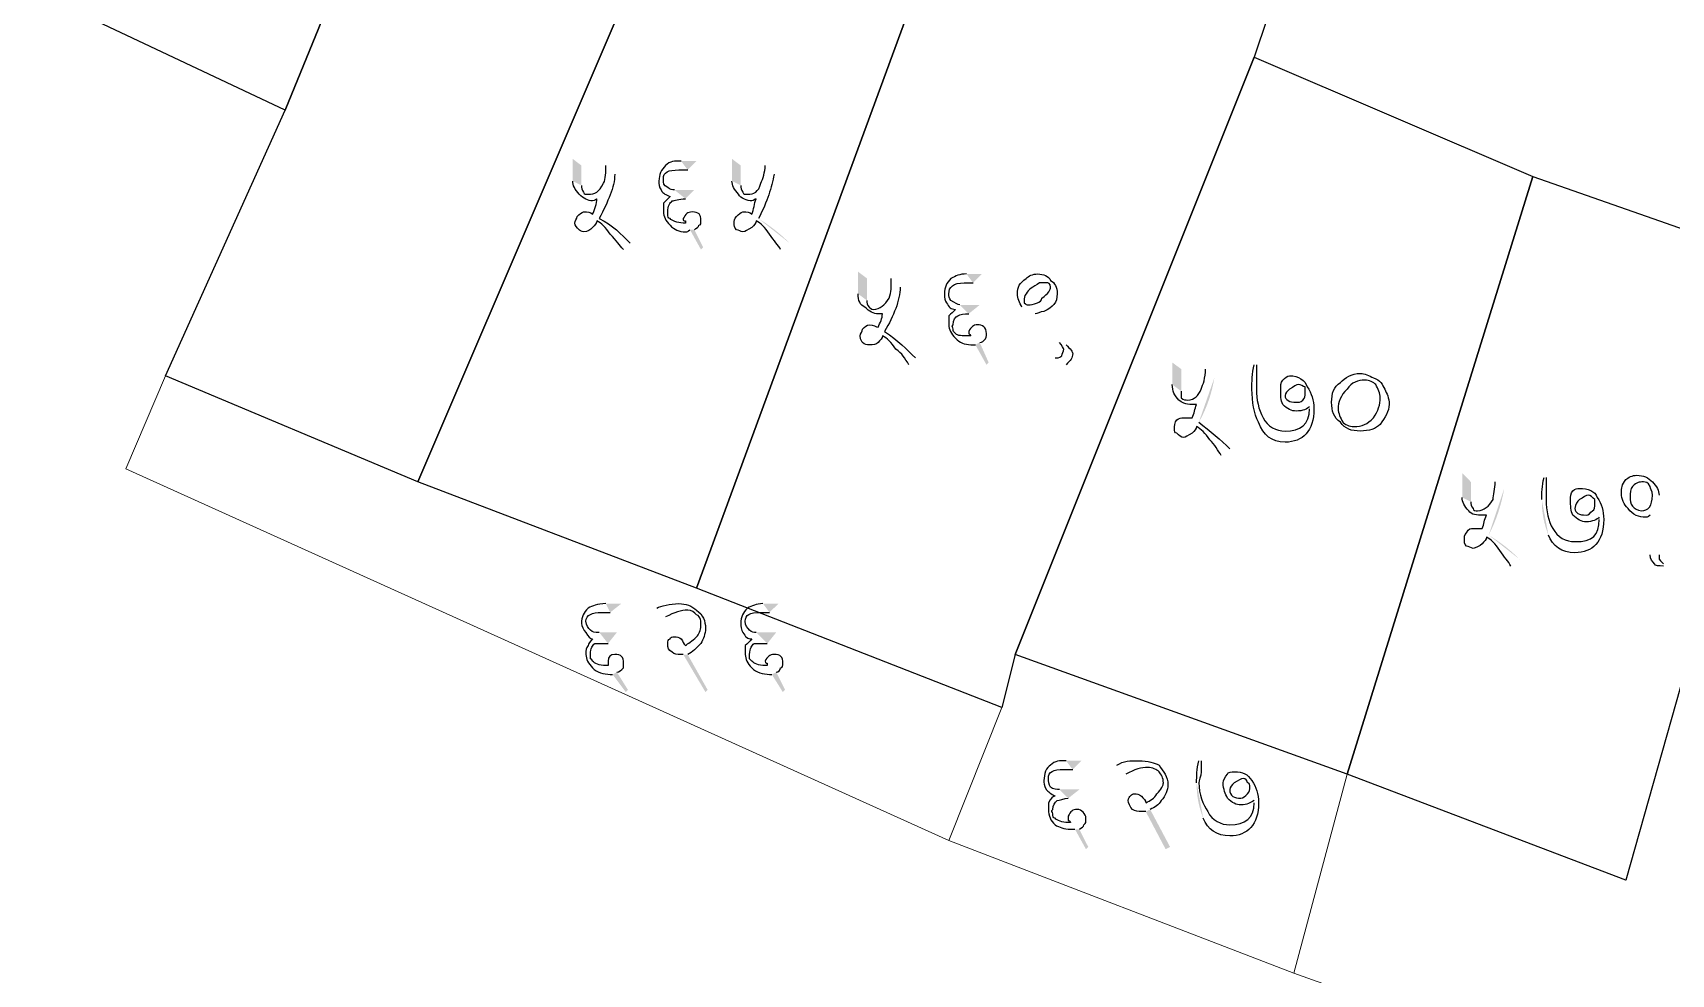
# Model space of a CAD drawing. Header units: inches. Extents: x 5 to 133, y 5 to 145.
# Drawn here: x 20.57 to 36.25, y 51.85 to 60.85 of the extents above; entities that cross this region are included whole.
import ezdxf

# ---------------------------------------------------------------- set-up
doc = ezdxf.new("R2010")
doc.units = ezdxf.units.IN
doc.header["$MEASUREMENT"] = 0
doc.layers.add('PDF_Geometry', color=7, linetype='Continuous')
doc.layers.add('PDF_Solid Fills', color=7, linetype='Continuous')

msp = doc.modelspace()

# ---------------------------------------------------------------- hatches: boundary and pattern name
at = {"layer": 'PDF_Solid Fills', "transparency": 33554559}
h = msp.add_hatch(color=256, dxfattribs=at)
h.paths.add_polyline_path([(26.056, 59.584), (26.141, 59.5)], flags=0)
h.paths.add_polyline_path([(26.289, 58.843), (26.225, 58.78)], flags=0)
h.paths.add_polyline_path([(25.739, 59.436), (25.739, 59.648), (25.823, 59.584), (25.823, 59.394)], flags=0)
h.paths.add_polyline_path([(26.839, 59.542), (26.924, 59.627), (26.776, 59.627)], flags=0)
h.paths.add_polyline_path([(26.861, 58.97), (26.966, 58.78), (26.987, 58.801), (26.903, 58.97)], flags=0)
h.paths.add_polyline_path([(26.818, 59.267), (26.903, 59.351), (26.712, 59.351)], flags=0)
h.paths.add_polyline_path([(27.58, 59.584), (27.665, 59.5)], flags=0)
h.paths.add_polyline_path([(27.813, 58.843, 0.059151), (27.517, 59.076)], flags=0)
h.paths.add_polyline_path([(27.813, 58.843), (27.728, 58.78)], flags=0)
h.paths.add_polyline_path([(27.263, 59.436), (27.263, 59.648), (27.347, 59.584), (27.347, 59.394)], flags=0)
h = msp.add_hatch(color=256, dxfattribs=at)
h.paths.add_polyline_path([(28.787, 58.505), (28.871, 58.42)], flags=0)
h.paths.add_polyline_path([(29.02, 57.743), (28.956, 57.679)], flags=0)
h.paths.add_polyline_path([(28.469, 58.357), (28.469, 58.568), (28.554, 58.505), (28.554, 58.293)], flags=0)
h.paths.add_polyline_path([(29.57, 58.462), (29.655, 58.547), (29.506, 58.547)], flags=0)
h.paths.add_polyline_path([(29.591, 57.87), (29.697, 57.679), (29.718, 57.7), (29.633, 57.891)], flags=0)
h.paths.add_polyline_path([(29.528, 58.166), (29.633, 58.251), (29.443, 58.251)], flags=0)
h.paths.add_polyline_path([(30.163, 58.166), (30.459, 57.87)], flags=0)
h.paths.add_polyline_path([(30.459, 57.679), (30.353, 57.743)], flags=0)
h.paths.add_polyline_path([(30.395, 57.891), (30.036, 58.23)], flags=0)
h = msp.add_hatch(color=256, dxfattribs=at)
h.paths.add_polyline_path([(31.792, 57.637), (31.877, 57.552)], flags=0)
h.paths.add_polyline_path([(31.729, 57.129, 0.088944), (31.877, 57.552)], flags=0)
h.paths.add_polyline_path([(32.025, 56.875), (31.941, 56.811)], flags=0)
h.paths.add_polyline_path([(31.475, 57.489), (31.475, 57.7), (31.56, 57.637), (31.56, 57.425)], flags=0)
h.paths.add_polyline_path([(32.258, 57.679), (32.279, 57.679)], flags=0)
h.paths.add_polyline_path([(32.787, 57.256), (32.787, 57.277)], flags=0)
h = msp.add_hatch(color=256, dxfattribs=at)
h.paths.add_polyline_path([(34.565, 56.557), (34.65, 56.494)], flags=0)
h.paths.add_polyline_path([(34.502, 56.049, 0.0757), (34.65, 56.494)], flags=0)
h.paths.add_polyline_path([(34.798, 55.817, 0.059151), (34.502, 56.049)], flags=0)
h.paths.add_polyline_path([(34.798, 55.817), (34.713, 55.753)], flags=0)
h.paths.add_polyline_path([(34.248, 56.409), (34.248, 56.642), (34.332, 56.557), (34.332, 56.367)], flags=0)
h.paths.add_polyline_path([(35.01, 56.388, 0.099135), (35.073, 56.049)], flags=0)
h.paths.add_polyline_path([(35.031, 56.6), (35.052, 56.6)], flags=0)
h.paths.add_polyline_path([(35.56, 56.198), (35.56, 56.219)], flags=0)
h.paths.add_polyline_path([(36.131, 56.43), (36.131, 55.859)], flags=0)
h.paths.add_polyline_path([(36.174, 55.774), (36.174, 55.753)], flags=0)
h = msp.add_hatch(color=256, dxfattribs=at)
h.paths.add_polyline_path([(26.098, 55.309), (26.204, 55.393), (26.056, 55.393)], flags=0)
h.paths.add_polyline_path([(26.12, 54.716), (26.247, 54.547), (26.268, 54.568), (26.162, 54.737)], flags=0)
h.paths.add_polyline_path([(26.077, 55.012), (26.162, 55.118), (25.993, 55.118)], flags=0)
h.paths.add_polyline_path([(26.628, 55.266), (26.543, 55.351)], flags=0)
h.paths.add_polyline_path([(26.839, 54.906), (27.03, 54.568), (27.009, 54.547), (26.797, 54.906)], flags=0)
h.paths.add_polyline_path([(27.622, 55.309), (27.707, 55.393), (27.559, 55.393)], flags=0)
h.paths.add_polyline_path([(27.644, 54.716), (27.749, 54.547), (27.771, 54.568), (27.686, 54.737)], flags=0)
h.paths.add_polyline_path([(27.601, 55.012), (27.686, 55.118), (27.495, 55.118)], flags=0)
h = msp.add_hatch(color=256, dxfattribs=at)
h.paths.add_polyline_path([(30.522, 53.806), (30.607, 53.89), (30.459, 53.89)], flags=0)
h.paths.add_polyline_path([(30.544, 53.234), (30.649, 53.044), (30.671, 53.065), (30.586, 53.234)], flags=0)
h.paths.add_polyline_path([(30.48, 53.531), (30.586, 53.615), (30.395, 53.615)], flags=0)
h.paths.add_polyline_path([(31.03, 53.763), (30.946, 53.848)], flags=0)
h.paths.add_polyline_path([(31.263, 53.425), (31.454, 53.065), (31.411, 53.044), (31.221, 53.404)], flags=0)
h.paths.add_polyline_path([(31.708, 53.679, 0.099135), (31.771, 53.34)], flags=0)
h.paths.add_polyline_path([(31.729, 53.89), (31.75, 53.89)], flags=0)
h.paths.add_polyline_path([(32.258, 53.488), (32.258, 53.509)], flags=0)

# ---------------------------------------------------------------- linework, layer by layer
at = {"layer": 'PDF_Geometry', "color": 21, "lineweight": 13, "true_color": 0xffafaf}
for points in [[(28.067, 73.067), (25.4, 65.574), (25.273, 65.701), (22.987, 60.113), (20.574, 61.256), (20.828, 61.764), (22.86, 66.463), (23.622, 66.209), (24.003, 67.225), (23.241, 67.606), (24.638, 71.035), (25.781, 73.956)], [(28.067, 73.067), (25.4, 65.574), (25.273, 65.701), (22.987, 60.113), (20.574, 61.256), (20.828, 61.764), (22.86, 66.463), (23.622, 66.209), (24.003, 67.225), (23.241, 67.606), (24.638, 71.035), (25.781, 73.956)], [(28.067, 73.067), (25.4, 65.574), (25.273, 65.701), (22.987, 60.113), (20.574, 61.256), (20.828, 61.764), (22.86, 66.463), (23.622, 66.209), (24.003, 67.225), (23.241, 67.606), (24.638, 71.035), (25.781, 73.956)], [(28.067, 73.067), (25.4, 65.574), (25.273, 65.701), (22.987, 60.113), (20.574, 61.256), (20.828, 61.764), (22.86, 66.463), (23.622, 66.209), (24.003, 67.225), (23.241, 67.606), (24.638, 71.035), (25.781, 73.956)], [(25.4, 65.574), (27.686, 64.685), (26.924, 62.78), (24.257, 56.557), (21.844, 57.573), (22.987, 60.113), (25.273, 65.701)], [(25.4, 65.574), (27.686, 64.685), (26.924, 62.78), (24.257, 56.557), (21.844, 57.573), (22.987, 60.113), (25.273, 65.701)], [(25.4, 65.574), (27.686, 64.685), (26.924, 62.78), (24.257, 56.557), (21.844, 57.573), (22.987, 60.113), (25.273, 65.701)], [(25.4, 65.574), (27.686, 64.685), (26.924, 62.78), (24.257, 56.557), (21.844, 57.573), (22.987, 60.113), (25.273, 65.701)], [(29.21, 61.764), (26.924, 55.541), (24.257, 56.557), (26.924, 62.78)], [(29.21, 61.764), (26.924, 55.541), (24.257, 56.557), (26.924, 62.78)], [(29.21, 61.764), (26.924, 55.541), (24.257, 56.557), (26.924, 62.78)], [(29.21, 61.764), (26.924, 55.541), (24.257, 56.557), (26.924, 62.78)], [(32.512, 61.383), (32.258, 60.621), (29.972, 54.906), (29.845, 54.398), (26.924, 55.541), (29.21, 61.764), (29.972, 61.51), (30.226, 62.272)], [(32.512, 61.383), (32.258, 60.621), (29.972, 54.906), (29.845, 54.398), (26.924, 55.541), (29.21, 61.764), (29.972, 61.51), (30.226, 62.272)], [(32.512, 61.383), (32.258, 60.621), (29.972, 54.906), (29.845, 54.398), (26.924, 55.541), (29.21, 61.764), (29.972, 61.51), (30.226, 62.272)], [(32.512, 61.383), (32.258, 60.621), (29.972, 54.906), (29.845, 54.398), (26.924, 55.541), (29.21, 61.764), (29.972, 61.51), (30.226, 62.272)], [(34.925, 59.478), (33.147, 53.763), (29.972, 54.906), (32.258, 60.621)], [(34.925, 59.478), (33.147, 53.763), (29.972, 54.906), (32.258, 60.621)], [(34.925, 59.478), (33.147, 53.763), (29.972, 54.906), (32.258, 60.621)], [(34.925, 59.478), (33.147, 53.763), (29.972, 54.906), (32.258, 60.621)], [(33.147, 53.763), (34.925, 59.478), (37.465, 58.589), (35.814, 52.747)], [(33.147, 53.763), (34.925, 59.478), (37.465, 58.589), (35.814, 52.747)], [(33.147, 53.763), (34.925, 59.478), (37.465, 58.589), (35.814, 52.747)], [(33.147, 53.763), (34.925, 59.478), (37.465, 58.589), (35.814, 52.747)]]:
    msp.add_lwpolyline(points, close=True, dxfattribs=at)
at = {"layer": 'PDF_Geometry', "color": 21, "lineweight": 25, "true_color": 0xffafaf}
for points in [[(28.067, 73.067), (25.4, 65.574), (25.273, 65.701), (22.987, 60.113), (20.574, 61.256), (20.828, 61.764), (22.86, 66.463), (23.622, 66.209), (24.003, 67.225), (23.241, 67.606), (24.638, 71.035), (25.781, 73.956)], [(28.067, 73.067), (25.4, 65.574), (25.273, 65.701), (22.987, 60.113), (20.574, 61.256), (20.828, 61.764), (22.86, 66.463), (23.622, 66.209), (24.003, 67.225), (23.241, 67.606), (24.638, 71.035), (25.781, 73.956)], [(25.4, 65.574), (27.686, 64.685), (26.924, 62.78), (24.257, 56.557), (21.844, 57.573), (22.987, 60.113), (25.273, 65.701)], [(25.4, 65.574), (27.686, 64.685), (26.924, 62.78), (24.257, 56.557), (21.844, 57.573), (22.987, 60.113), (25.273, 65.701)], [(29.21, 61.764), (26.924, 55.541), (24.257, 56.557), (26.924, 62.78)], [(29.21, 61.764), (26.924, 55.541), (24.257, 56.557), (26.924, 62.78)], [(32.512, 61.383), (32.258, 60.621), (29.972, 54.906), (29.845, 54.398), (26.924, 55.541), (29.21, 61.764), (29.972, 61.51), (30.226, 62.272)], [(32.512, 61.383), (32.258, 60.621), (29.972, 54.906), (29.845, 54.398), (26.924, 55.541), (29.21, 61.764), (29.972, 61.51), (30.226, 62.272)], [(34.925, 59.478), (33.147, 53.763), (29.972, 54.906), (32.258, 60.621)], [(34.925, 59.478), (33.147, 53.763), (29.972, 54.906), (32.258, 60.621)], [(33.147, 53.763), (34.925, 59.478), (37.465, 58.589), (35.814, 52.747)], [(33.147, 53.763), (34.925, 59.478), (37.465, 58.589), (35.814, 52.747)]]:
    msp.add_lwpolyline(points, close=True, dxfattribs=at)
at = {"layer": 'PDF_Geometry', "lineweight": 9}
for points in [[(28.067, 73.067), (25.4, 65.574), (25.273, 65.701), (22.987, 60.113), (20.574, 61.256), (20.828, 61.764), (22.86, 66.463), (23.241, 67.606), (24.638, 71.035), (25.781, 73.956)], [(28.067, 73.067), (25.4, 65.574), (25.273, 65.701), (22.987, 60.113), (20.574, 61.256), (20.828, 61.764), (22.86, 66.463), (23.241, 67.606), (24.638, 71.035), (25.781, 73.956)], [(52.451, 63.415), (51.689, 61.002), (56.261, 59.478), (54.102, 53.509), (48.387, 55.16), (43.434, 56.557), (38.481, 57.827), (36.576, 52.112), (36.322, 51.096), (34.417, 51.223), (32.639, 51.858), (33.147, 53.763), (35.814, 52.747), (37.465, 58.589), (34.925, 59.478), (32.258, 60.621), (32.512, 61.383), (35.814, 70.019)], [(52.451, 63.415), (51.689, 61.002), (56.261, 59.478), (54.102, 53.509), (48.387, 55.16), (43.434, 56.557), (38.481, 57.827), (36.576, 52.112), (36.322, 51.096), (34.417, 51.223), (32.639, 51.858), (33.147, 53.763), (35.814, 52.747), (37.465, 58.589), (34.925, 59.478), (32.258, 60.621), (32.512, 61.383), (35.814, 70.019)], [(25.4, 65.574), (27.686, 64.685), (28.067, 63.923), (27.686, 63.034), (26.924, 62.78), (24.257, 56.557), (21.844, 57.573), (22.987, 60.113), (25.273, 65.701)], [(25.4, 65.574), (27.686, 64.685), (28.067, 63.923), (27.686, 63.034), (26.924, 62.78), (24.257, 56.557), (21.844, 57.573), (22.987, 60.113), (25.273, 65.701)], [(29.464, 62.272), (29.21, 61.764), (26.924, 55.541), (24.257, 56.557), (26.924, 62.78), (27.686, 63.034)], [(29.464, 62.272), (29.21, 61.764), (26.924, 55.541), (24.257, 56.557), (26.924, 62.78), (27.686, 63.034)], [(32.512, 61.383), (32.258, 60.621), (29.972, 54.906), (29.845, 54.398), (26.924, 55.541), (29.21, 61.764), (29.972, 61.51), (30.226, 62.272)], [(32.512, 61.383), (32.258, 60.621), (29.972, 54.906), (29.845, 54.398), (26.924, 55.541), (29.21, 61.764), (29.972, 61.51), (30.226, 62.272)], [(34.925, 59.478), (33.147, 53.763), (29.972, 54.906), (32.258, 60.621)], [(34.925, 59.478), (33.147, 53.763), (29.972, 54.906), (32.258, 60.621)], [(33.147, 53.763), (34.925, 59.478), (37.465, 58.589), (35.814, 52.747)], [(33.147, 53.763), (34.925, 59.478), (37.465, 58.589), (35.814, 52.747)], [(24.257, 56.557), (26.924, 55.541), (29.845, 54.398), (29.337, 53.128), (21.463, 56.684), (21.844, 57.573)], [(24.257, 56.557), (26.924, 55.541), (29.845, 54.398), (29.337, 53.128), (21.463, 56.684), (21.844, 57.573)], [(33.147, 53.763), (32.639, 51.858), (29.337, 53.128), (29.845, 54.398), (29.972, 54.906)], [(33.147, 53.763), (32.639, 51.858), (29.337, 53.128), (29.845, 54.398), (29.972, 54.906)]]:
    msp.add_lwpolyline(points, close=True, dxfattribs=at)
at = {"layer": 'PDF_Geometry', "lineweight": 25}
for points in [[(26.035, 59.415), (26.056, 59.457), (26.056, 59.521), (26.056, 59.584)], [(26.628, 59.584), (26.585, 59.542), (26.564, 59.5), (26.564, 59.436)], [(26.776, 59.627), (26.712, 59.627), (26.67, 59.627), (26.628, 59.584)], [(27.538, 59.415), (27.559, 59.457), (27.58, 59.521), (27.58, 59.584)], [(25.802, 59.309), (25.76, 59.351), (25.739, 59.394), (25.739, 59.436)], [(25.887, 59.309), (25.95, 59.309), (25.993, 59.33), (26.035, 59.415)], [(26.141, 59.5), (26.141, 59.373), (26.077, 59.246), (25.993, 59.076)], [(26.564, 59.436), (26.564, 59.415), (26.564, 59.373), (26.585, 59.351)], [(26.607, 59.457), (26.607, 59.521), (26.649, 59.542), (26.755, 59.542)], [(26.649, 59.373), (26.607, 59.394), (26.607, 59.415), (26.607, 59.457)], [(26.755, 59.542), (26.755, 59.542), (26.776, 59.542), (26.797, 59.542)], [(26.797, 59.542), (26.818, 59.542), (26.839, 59.542), (26.839, 59.542)], [(27.326, 59.309), (27.284, 59.351), (27.263, 59.394), (27.263, 59.436)], [(27.411, 59.309), (27.474, 59.309), (27.517, 59.33), (27.538, 59.415)], [(27.665, 59.5), (27.644, 59.373), (27.601, 59.246), (27.517, 59.076)], [(25.929, 59.246), (25.887, 59.246), (25.844, 59.267), (25.802, 59.309)], [(25.823, 59.394), (25.823, 59.373), (25.823, 59.351), (25.844, 59.33)], [(25.844, 59.33), (25.844, 59.309), (25.866, 59.309), (25.887, 59.309)], [(25.929, 59.119), (25.95, 59.161), (25.971, 59.224), (25.971, 59.267)], [(25.971, 59.267), (25.971, 59.267), (25.95, 59.246), (25.929, 59.246)], [(26.585, 59.351), (26.607, 59.309), (26.628, 59.309), (26.67, 59.288)], [(26.67, 59.288), (26.649, 59.267), (26.628, 59.246), (26.607, 59.224)], [(26.712, 59.351), (26.691, 59.351), (26.67, 59.351), (26.649, 59.373)], [(26.691, 59.246), (26.712, 59.246), (26.755, 59.267), (26.818, 59.267)], [(27.453, 59.246), (27.411, 59.246), (27.347, 59.267), (27.326, 59.309)], [(27.347, 59.394), (27.347, 59.373), (27.347, 59.351), (27.368, 59.33)], [(27.368, 59.33), (27.368, 59.309), (27.39, 59.309), (27.411, 59.309)], [(27.453, 59.119), (27.474, 59.161), (27.474, 59.224), (27.495, 59.267)], [(27.495, 59.267), (27.474, 59.267), (27.474, 59.246), (27.453, 59.246)], [(25.76, 59.034), (25.76, 59.055), (25.781, 59.076), (25.781, 59.097)], [(25.781, 59.097), (25.802, 59.119), (25.823, 59.14), (25.844, 59.14)], [(25.844, 59.14), (25.887, 59.14), (25.908, 59.14), (25.929, 59.119)], [(26.607, 59.224), (26.607, 59.224), (26.607, 59.182), (26.607, 59.14)], [(26.607, 59.14), (26.607, 59.097), (26.628, 59.055), (26.67, 59.013)], [(26.649, 59.14), (26.649, 59.203), (26.67, 59.224), (26.691, 59.246)], [(26.649, 59.119), (26.649, 59.119), (26.649, 59.14), (26.649, 59.14)], [(26.67, 59.076), (26.649, 59.076), (26.649, 59.097), (26.649, 59.119)], [(26.882, 59.14), (26.839, 59.14), (26.818, 59.119), (26.797, 59.076)], [(26.966, 59.055), (26.966, 59.119), (26.945, 59.14), (26.882, 59.14)], [(27.284, 59.034), (27.284, 59.055), (27.284, 59.076), (27.305, 59.097)], [(27.305, 59.097), (27.326, 59.119), (27.347, 59.14), (27.368, 59.14)], [(27.368, 59.14), (27.411, 59.14), (27.432, 59.14), (27.453, 59.119)], [(25.802, 58.97), (25.781, 58.992), (25.76, 59.013), (25.76, 59.034)], [(25.844, 58.949), (25.823, 58.949), (25.802, 58.97), (25.802, 58.97)], [(25.929, 58.992), (25.908, 58.97), (25.887, 58.949), (25.844, 58.949)], [(25.971, 59.055), (25.971, 59.034), (25.95, 59.013), (25.929, 58.992)], [(26.098, 58.928), (26.056, 58.992), (26.014, 59.034), (25.971, 59.055)], [(25.993, 59.076), (26.12, 59.013), (26.204, 58.928), (26.289, 58.843)], [(26.797, 59.034), (26.733, 59.034), (26.691, 59.055), (26.67, 59.076)], [(26.67, 59.013), (26.712, 58.97), (26.755, 58.949), (26.818, 58.949)], [(26.797, 59.076), (26.797, 59.055), (26.797, 59.055), (26.818, 59.055)], [(26.818, 59.034), (26.818, 59.034), (26.797, 59.034), (26.797, 59.034)], [(26.818, 59.055), (26.818, 59.055), (26.818, 59.034), (26.818, 59.034)], [(26.818, 58.949), (26.839, 58.949), (26.839, 58.949), (26.861, 58.97)], [(26.903, 58.97), (26.924, 58.992), (26.945, 58.992), (26.945, 59.013)], [(26.945, 59.013), (26.966, 59.013), (26.966, 59.034), (26.966, 59.055)], [(27.305, 58.97), (27.284, 58.992), (27.284, 59.013), (27.284, 59.034)], [(27.368, 58.949), (27.347, 58.949), (27.326, 58.97), (27.305, 58.97)], [(27.453, 58.992), (27.411, 58.97), (27.39, 58.949), (27.368, 58.949)], [(27.495, 59.055), (27.495, 59.034), (27.474, 59.013), (27.453, 58.992)], [(27.622, 58.928), (27.58, 58.992), (27.538, 59.034), (27.495, 59.055)], [(26.225, 58.78), (26.183, 58.822), (26.162, 58.865), (26.098, 58.928)], [(27.728, 58.78), (27.707, 58.822), (27.665, 58.865), (27.622, 58.928)], [(28.766, 58.314), (28.787, 58.378), (28.787, 58.42), (28.787, 58.505)], [(29.358, 58.505), (29.316, 58.462), (29.295, 58.42), (29.295, 58.357)], [(29.506, 58.547), (29.443, 58.547), (29.401, 58.526), (29.358, 58.505)], [(29.993, 58.357), (29.993, 58.42), (30.014, 58.462), (30.078, 58.505)], [(30.078, 58.505), (30.099, 58.526), (30.141, 58.547), (30.184, 58.547)], [(30.184, 58.547), (30.247, 58.547), (30.29, 58.526), (30.311, 58.484)], [(30.311, 58.484), (30.353, 58.462), (30.374, 58.42), (30.374, 58.357)], [(28.533, 58.23), (28.49, 58.251), (28.469, 58.293), (28.469, 58.357)], [(28.617, 58.208), (28.681, 58.208), (28.723, 58.251), (28.766, 58.314)], [(28.871, 58.42), (28.871, 58.293), (28.808, 58.145), (28.723, 57.997)], [(29.295, 58.357), (29.295, 58.314), (29.295, 58.293), (29.316, 58.272)], [(29.337, 58.357), (29.337, 58.42), (29.379, 58.462), (29.485, 58.462)], [(29.358, 58.293), (29.337, 58.314), (29.337, 58.335), (29.337, 58.357)], [(29.485, 58.462), (29.485, 58.462), (29.506, 58.462), (29.528, 58.462)], [(29.528, 58.462), (29.549, 58.462), (29.57, 58.462), (29.57, 58.462)], [(30.036, 58.23), (30.014, 58.272), (29.993, 58.314), (29.993, 58.357)], [(30.078, 58.357), (30.057, 58.335), (30.057, 58.314), (30.057, 58.293)], [(30.205, 58.462), (30.141, 58.42), (30.099, 58.399), (30.078, 58.357)], [(30.184, 58.272), (30.205, 58.272), (30.226, 58.293), (30.226, 58.314)], [(30.268, 58.462), (30.247, 58.462), (30.226, 58.462), (30.205, 58.462)], [(30.226, 58.314), (30.29, 58.357), (30.311, 58.399), (30.311, 58.42)], [(30.374, 58.357), (30.374, 58.272), (30.332, 58.23), (30.247, 58.187)], [(30.311, 58.42), (30.311, 58.462), (30.29, 58.462), (30.268, 58.462)], [(28.66, 58.166), (28.617, 58.166), (28.575, 58.187), (28.533, 58.23)], [(28.554, 58.293), (28.554, 58.272), (28.554, 58.251), (28.575, 58.23)], [(28.575, 58.23), (28.575, 58.23), (28.596, 58.208), (28.617, 58.208)], [(28.66, 58.039), (28.681, 58.081), (28.702, 58.124), (28.702, 58.166)], [(28.702, 58.166), (28.702, 58.166), (28.681, 58.166), (28.66, 58.166)], [(29.316, 58.272), (29.337, 58.23), (29.358, 58.208), (29.401, 58.208)], [(29.401, 58.208), (29.379, 58.187), (29.358, 58.166), (29.337, 58.145)], [(29.443, 58.251), (29.422, 58.251), (29.401, 58.272), (29.358, 58.293)], [(29.422, 58.145), (29.443, 58.166), (29.485, 58.166), (29.528, 58.166)], [(30.057, 58.293), (30.057, 58.272), (30.057, 58.272), (30.057, 58.272)], [(30.057, 58.272), (30.078, 58.251), (30.078, 58.251), (30.099, 58.251)], [(30.099, 58.251), (30.12, 58.251), (30.141, 58.251), (30.184, 58.272)], [(30.247, 58.187), (30.205, 58.187), (30.184, 58.166), (30.163, 58.166)], [(28.49, 57.954), (28.49, 57.976), (28.512, 57.997), (28.512, 58.018)], [(28.512, 58.018), (28.533, 58.039), (28.554, 58.06), (28.575, 58.06)], [(28.575, 58.06), (28.617, 58.06), (28.639, 58.039), (28.66, 58.039)], [(28.723, 57.997), (28.85, 57.912), (28.935, 57.827), (29.02, 57.743)], [(29.337, 58.145), (29.337, 58.124), (29.337, 58.103), (29.337, 58.06)], [(29.337, 58.06), (29.337, 58.018), (29.358, 57.976), (29.401, 57.933)], [(29.379, 58.018), (29.379, 58.039), (29.358, 58.039), (29.379, 58.06)], [(29.379, 58.06), (29.379, 58.103), (29.401, 58.145), (29.422, 58.145)], [(29.401, 57.976), (29.379, 57.997), (29.379, 57.997), (29.379, 58.018)], [(29.612, 58.06), (29.57, 58.06), (29.549, 58.039), (29.528, 57.997)], [(29.528, 57.997), (29.528, 57.997), (29.528, 57.976), (29.528, 57.976)], [(29.697, 57.976), (29.697, 58.039), (29.655, 58.06), (29.612, 58.06)], [(28.512, 57.891), (28.512, 57.891), (28.49, 57.912), (28.49, 57.954)], [(28.575, 57.87), (28.554, 57.87), (28.533, 57.87), (28.512, 57.891)], [(28.66, 57.891), (28.639, 57.87), (28.617, 57.87), (28.575, 57.87)], [(28.702, 57.954), (28.702, 57.933), (28.681, 57.912), (28.66, 57.891)], [(28.829, 57.827), (28.787, 57.891), (28.744, 57.933), (28.702, 57.954)], [(29.528, 57.954), (29.464, 57.954), (29.422, 57.954), (29.401, 57.976)], [(29.401, 57.933), (29.443, 57.891), (29.485, 57.87), (29.549, 57.87)], [(29.528, 57.976), (29.528, 57.976), (29.528, 57.976), (29.549, 57.954)], [(29.549, 57.954), (29.549, 57.954), (29.528, 57.954), (29.528, 57.954)], [(29.549, 57.87), (29.57, 57.87), (29.57, 57.87), (29.591, 57.87)], [(29.633, 57.891), (29.655, 57.891), (29.676, 57.912), (29.676, 57.912)], [(29.676, 57.912), (29.697, 57.933), (29.697, 57.954), (29.697, 57.976)], [(30.438, 57.827), (30.438, 57.827), (30.417, 57.87), (30.395, 57.891)], [(30.459, 57.87), (30.501, 57.827), (30.522, 57.806), (30.522, 57.785)], [(28.956, 57.679), (28.914, 57.743), (28.893, 57.785), (28.829, 57.827)], [(30.353, 57.743), (30.374, 57.743), (30.395, 57.743), (30.417, 57.764)], [(30.417, 57.764), (30.417, 57.785), (30.438, 57.806), (30.438, 57.827)], [(30.522, 57.785), (30.522, 57.743), (30.501, 57.722), (30.459, 57.679)], [(31.75, 57.446), (31.771, 57.489), (31.792, 57.552), (31.792, 57.637)], [(32.237, 57.446), (32.237, 57.51), (32.237, 57.595), (32.258, 57.679)], [(32.279, 57.679), (32.279, 57.637), (32.279, 57.616), (32.279, 57.552)], [(32.279, 57.552), (32.279, 57.51), (32.279, 57.468), (32.279, 57.446)], [(32.512, 57.446), (32.512, 57.468), (32.512, 57.51), (32.533, 57.531)], [(32.533, 57.531), (32.554, 57.552), (32.576, 57.573), (32.597, 57.573)], [(32.597, 57.573), (32.681, 57.573), (32.745, 57.531), (32.766, 57.468)], [(33.084, 57.51), (33.126, 57.552), (33.189, 57.595), (33.274, 57.595)], [(33.316, 57.531), (33.253, 57.531), (33.189, 57.51), (33.147, 57.446)], [(33.274, 57.595), (33.316, 57.595), (33.359, 57.573), (33.401, 57.552)], [(33.422, 57.489), (33.401, 57.51), (33.359, 57.531), (33.316, 57.531)], [(33.401, 57.552), (33.465, 57.531), (33.486, 57.489), (33.507, 57.446)], [(31.538, 57.341), (31.496, 57.383), (31.475, 57.425), (31.475, 57.489)], [(31.56, 57.425), (31.56, 57.404), (31.56, 57.383), (31.56, 57.362)], [(31.623, 57.341), (31.687, 57.341), (31.729, 57.383), (31.75, 57.446)], [(32.3, 57.129), (32.258, 57.214), (32.237, 57.319), (32.237, 57.446)], [(32.279, 57.446), (32.279, 57.341), (32.3, 57.256), (32.343, 57.171)], [(32.533, 57.298), (32.512, 57.341), (32.512, 57.383), (32.512, 57.446)], [(32.597, 57.446), (32.576, 57.425), (32.554, 57.404), (32.554, 57.383)], [(32.554, 57.383), (32.554, 57.341), (32.597, 57.319), (32.66, 57.319)], [(32.681, 57.489), (32.66, 57.489), (32.639, 57.468), (32.597, 57.446)], [(32.745, 57.468), (32.724, 57.468), (32.703, 57.489), (32.681, 57.489)], [(32.724, 57.341), (32.745, 57.362), (32.745, 57.383), (32.745, 57.404)], [(32.745, 57.404), (32.745, 57.425), (32.745, 57.446), (32.745, 57.468)], [(32.766, 57.468), (32.808, 57.404), (32.83, 57.341), (32.83, 57.256)], [(32.999, 57.319), (32.999, 57.404), (33.02, 57.468), (33.084, 57.51)], [(33.147, 57.446), (33.084, 57.383), (33.062, 57.319), (33.062, 57.256)], [(33.465, 57.362), (33.465, 57.404), (33.443, 57.446), (33.422, 57.489)], [(33.507, 57.446), (33.528, 57.404), (33.549, 57.362), (33.549, 57.298)], [(31.665, 57.298), (31.602, 57.298), (31.56, 57.319), (31.538, 57.341)], [(31.56, 57.362), (31.581, 57.341), (31.602, 57.341), (31.623, 57.341)], [(31.665, 57.171), (31.687, 57.214), (31.687, 57.256), (31.708, 57.298)], [(31.708, 57.298), (31.687, 57.298), (31.687, 57.298), (31.665, 57.298)], [(32.66, 57.235), (32.618, 57.235), (32.576, 57.256), (32.533, 57.298)], [(32.83, 57.256), (32.83, 57.044), (32.724, 56.938), (32.554, 56.938)], [(32.554, 57.044), (32.703, 57.044), (32.787, 57.108), (32.787, 57.256)], [(32.66, 57.319), (32.681, 57.319), (32.703, 57.319), (32.724, 57.341)], [(32.787, 57.277), (32.766, 57.256), (32.724, 57.235), (32.66, 57.235)], [(33.084, 57.129), (33.02, 57.171), (32.999, 57.235), (32.999, 57.319)], [(33.062, 57.256), (33.062, 57.214), (33.084, 57.171), (33.105, 57.129)], [(33.401, 57.171), (33.443, 57.235), (33.465, 57.298), (33.465, 57.362)], [(33.549, 57.298), (33.549, 57.235), (33.507, 57.171), (33.465, 57.108)], [(31.496, 57.065), (31.496, 57.087), (31.496, 57.129), (31.517, 57.15)], [(31.517, 57.023), (31.496, 57.023), (31.496, 57.044), (31.496, 57.065)], [(31.517, 57.15), (31.538, 57.171), (31.56, 57.171), (31.581, 57.171)], [(31.581, 57.171), (31.623, 57.171), (31.644, 57.171), (31.665, 57.171)], [(31.708, 57.087), (31.708, 57.065), (31.687, 57.044), (31.665, 57.023)], [(31.835, 56.96), (31.792, 57.023), (31.75, 57.065), (31.708, 57.087)], [(31.729, 57.129), (31.835, 57.044), (31.941, 56.96), (32.025, 56.875)], [(32.554, 56.938), (32.427, 56.938), (32.343, 57.002), (32.3, 57.129)], [(32.343, 57.171), (32.385, 57.087), (32.47, 57.044), (32.554, 57.044)], [(33.274, 57.044), (33.189, 57.044), (33.126, 57.065), (33.084, 57.129)], [(33.105, 57.129), (33.126, 57.108), (33.168, 57.087), (33.211, 57.087)], [(33.211, 57.087), (33.295, 57.087), (33.338, 57.108), (33.401, 57.171)], [(33.465, 57.108), (33.422, 57.065), (33.359, 57.044), (33.274, 57.044)], [(31.581, 56.981), (31.56, 56.981), (31.538, 57.002), (31.517, 57.023)], [(31.665, 57.023), (31.623, 57.002), (31.602, 56.981), (31.581, 56.981)], [(31.941, 56.811), (31.919, 56.854), (31.877, 56.917), (31.835, 56.96)], [(35.01, 56.388), (35.01, 56.452), (35.01, 56.515), (35.031, 56.6)], [(35.052, 56.6), (35.052, 56.579), (35.052, 56.536), (35.052, 56.494)], [(35.814, 56.579), (35.835, 56.6), (35.877, 56.621), (35.92, 56.621)], [(35.92, 56.621), (35.983, 56.621), (36.026, 56.6), (36.068, 56.557)], [(34.544, 56.388), (34.544, 56.43), (34.565, 56.494), (34.565, 56.557)], [(35.052, 56.494), (35.052, 56.452), (35.052, 56.409), (35.052, 56.388)], [(35.285, 56.388), (35.285, 56.409), (35.285, 56.452), (35.306, 56.473)], [(35.306, 56.473), (35.327, 56.494), (35.348, 56.494), (35.369, 56.494)], [(35.369, 56.494), (35.454, 56.494), (35.518, 56.473), (35.539, 56.409)], [(35.454, 56.43), (35.433, 56.43), (35.412, 56.409), (35.369, 56.388)], [(35.518, 56.388), (35.496, 56.409), (35.475, 56.43), (35.454, 56.43)], [(35.772, 56.452), (35.772, 56.494), (35.772, 56.536), (35.814, 56.579)], [(35.835, 56.303), (35.793, 56.346), (35.772, 56.388), (35.772, 56.452)], [(35.877, 56.515), (35.856, 56.494), (35.856, 56.452), (35.856, 56.409)], [(35.983, 56.557), (35.941, 56.557), (35.92, 56.557), (35.877, 56.515)], [(35.962, 56.282), (36.026, 56.282), (36.068, 56.325), (36.068, 56.43)], [(36.047, 56.515), (36.026, 56.557), (36.004, 56.557), (35.983, 56.557)], [(36.068, 56.43), (36.068, 56.473), (36.047, 56.494), (36.047, 56.515)], [(36.068, 56.557), (36.11, 56.515), (36.131, 56.473), (36.131, 56.43)], [(34.311, 56.282), (34.269, 56.325), (34.248, 56.367), (34.248, 56.409)], [(34.438, 56.24), (34.396, 56.24), (34.332, 56.24), (34.311, 56.282)], [(34.332, 56.367), (34.332, 56.346), (34.332, 56.325), (34.353, 56.303)], [(34.353, 56.303), (34.353, 56.282), (34.375, 56.282), (34.396, 56.282)], [(34.396, 56.282), (34.459, 56.282), (34.502, 56.325), (34.544, 56.388)], [(35.052, 56.388), (35.052, 56.282), (35.073, 56.176), (35.115, 56.113)], [(35.306, 56.24), (35.285, 56.282), (35.285, 56.325), (35.285, 56.388)], [(35.369, 56.388), (35.348, 56.367), (35.327, 56.346), (35.327, 56.303)], [(35.327, 56.303), (35.327, 56.261), (35.369, 56.24), (35.433, 56.24)], [(35.433, 56.24), (35.454, 56.24), (35.475, 56.261), (35.496, 56.282)], [(35.496, 56.282), (35.518, 56.282), (35.518, 56.325), (35.518, 56.346)], [(35.518, 56.346), (35.518, 56.367), (35.518, 56.388), (35.518, 56.388)], [(35.539, 56.409), (35.581, 56.346), (35.602, 56.282), (35.602, 56.198)], [(36.004, 56.219), (35.941, 56.219), (35.877, 56.24), (35.835, 56.303)], [(35.856, 56.409), (35.856, 56.388), (35.856, 56.346), (35.877, 56.325)], [(35.877, 56.325), (35.899, 56.303), (35.92, 56.282), (35.962, 56.282)], [(34.29, 56.071), (34.311, 56.113), (34.332, 56.113), (34.353, 56.113)], [(34.353, 56.113), (34.396, 56.113), (34.417, 56.113), (34.438, 56.113)], [(34.438, 56.113), (34.459, 56.155), (34.459, 56.198), (34.48, 56.24)], [(34.48, 56.24), (34.459, 56.24), (34.459, 56.24), (34.438, 56.24)], [(35.115, 56.113), (35.158, 56.028), (35.242, 55.986), (35.327, 55.986)], [(35.433, 56.176), (35.391, 56.176), (35.348, 56.198), (35.306, 56.24)], [(35.602, 56.198), (35.602, 55.986), (35.496, 55.88), (35.327, 55.88)], [(35.327, 55.986), (35.496, 55.986), (35.56, 56.049), (35.56, 56.198)], [(35.56, 56.219), (35.539, 56.198), (35.496, 56.176), (35.433, 56.176)], [(36.047, 56.24), (36.026, 56.219), (36.004, 56.219), (36.004, 56.219)], [(34.269, 56.007), (34.269, 56.028), (34.269, 56.049), (34.29, 56.071)], [(34.29, 55.944), (34.269, 55.965), (34.269, 55.986), (34.269, 56.007)], [(34.438, 55.965), (34.417, 55.944), (34.375, 55.922), (34.353, 55.922)], [(34.48, 56.028), (34.48, 56.007), (34.459, 55.986), (34.438, 55.965)], [(34.607, 55.901), (34.565, 55.965), (34.523, 56.007), (34.48, 56.028)], [(35.327, 55.88), (35.2, 55.88), (35.115, 55.944), (35.073, 56.049)], [(34.353, 55.922), (34.332, 55.922), (34.311, 55.944), (34.29, 55.944)], [(34.713, 55.753), (34.692, 55.795), (34.65, 55.838), (34.607, 55.901)], [(36.089, 55.774), (36.068, 55.795), (36.047, 55.817), (36.047, 55.859)], [(36.131, 55.859), (36.131, 55.838), (36.131, 55.817), (36.131, 55.817)], [(36.131, 55.817), (36.153, 55.795), (36.153, 55.795), (36.174, 55.774)], [(36.174, 55.753), (36.131, 55.753), (36.089, 55.753), (36.089, 55.774)], [(25.887, 55.351), (25.844, 55.309), (25.823, 55.266), (25.823, 55.203)], [(26.056, 55.393), (25.971, 55.393), (25.929, 55.372), (25.887, 55.351)], [(26.543, 55.351), (26.585, 55.372), (26.67, 55.393), (26.755, 55.393)], [(26.839, 55.33), (26.776, 55.33), (26.712, 55.309), (26.628, 55.266)], [(26.755, 55.393), (26.818, 55.393), (26.882, 55.372), (26.924, 55.33)], [(26.924, 55.287), (26.903, 55.309), (26.882, 55.33), (26.839, 55.33)], [(26.924, 55.33), (26.987, 55.287), (27.009, 55.224), (27.009, 55.16)], [(27.411, 55.351), (27.368, 55.309), (27.347, 55.266), (27.347, 55.203)], [(27.559, 55.393), (27.495, 55.393), (27.453, 55.372), (27.411, 55.351)], [(25.823, 55.203), (25.823, 55.182), (25.844, 55.139), (25.866, 55.118)], [(25.866, 55.224), (25.866, 55.287), (25.929, 55.309), (26.014, 55.309)], [(25.908, 55.139), (25.887, 55.16), (25.866, 55.182), (25.866, 55.224)], [(26.014, 55.309), (26.035, 55.309), (26.056, 55.309), (26.077, 55.309)], [(26.077, 55.309), (26.098, 55.309), (26.098, 55.309), (26.098, 55.309)], [(26.966, 55.182), (26.966, 55.224), (26.966, 55.266), (26.924, 55.287)], [(26.924, 55.076), (26.945, 55.097), (26.966, 55.139), (26.966, 55.182)], [(27.347, 55.203), (27.347, 55.182), (27.347, 55.139), (27.368, 55.118)], [(27.39, 55.224), (27.39, 55.287), (27.432, 55.309), (27.538, 55.309)], [(27.432, 55.139), (27.411, 55.16), (27.39, 55.182), (27.39, 55.224)], [(27.538, 55.309), (27.559, 55.309), (27.559, 55.309), (27.58, 55.309)], [(27.58, 55.309), (27.601, 55.309), (27.622, 55.309), (27.622, 55.309)], [(25.866, 55.118), (25.887, 55.076), (25.908, 55.055), (25.929, 55.055)], [(25.929, 55.055), (25.908, 55.033), (25.887, 55.012), (25.887, 54.991)], [(25.993, 55.118), (25.95, 55.118), (25.929, 55.118), (25.908, 55.139)], [(26.649, 55.012), (26.649, 55.033), (26.649, 55.055), (26.67, 55.055)], [(26.67, 55.055), (26.67, 55.076), (26.691, 55.076), (26.712, 55.076)], [(26.712, 55.076), (26.733, 55.076), (26.755, 55.076), (26.776, 55.055)], [(26.776, 55.055), (26.797, 55.033), (26.797, 55.012), (26.818, 54.991)], [(26.818, 54.991), (26.839, 55.012), (26.882, 55.033), (26.924, 55.076)], [(27.009, 55.16), (27.009, 55.097), (26.987, 55.055), (26.966, 55.012)], [(27.368, 55.118), (27.39, 55.076), (27.411, 55.055), (27.453, 55.055)], [(27.453, 55.055), (27.432, 55.033), (27.411, 55.012), (27.39, 54.991)], [(27.495, 55.118), (27.474, 55.118), (27.453, 55.118), (27.432, 55.139)], [(25.887, 54.991), (25.866, 54.97), (25.866, 54.949), (25.866, 54.906)], [(25.866, 54.906), (25.866, 54.864), (25.887, 54.822), (25.929, 54.779)], [(25.908, 54.906), (25.908, 54.97), (25.929, 54.991), (25.95, 55.012)], [(25.908, 54.864), (25.908, 54.885), (25.908, 54.906), (25.908, 54.906)], [(25.929, 54.843), (25.929, 54.843), (25.929, 54.864), (25.908, 54.864)], [(25.95, 55.012), (25.971, 55.012), (26.014, 55.012), (26.077, 55.012)], [(26.141, 54.906), (26.098, 54.906), (26.077, 54.885), (26.077, 54.843)], [(26.225, 54.822), (26.225, 54.885), (26.204, 54.906), (26.141, 54.906)], [(26.691, 54.928), (26.649, 54.949), (26.649, 54.97), (26.649, 55.012)], [(26.776, 54.906), (26.733, 54.906), (26.712, 54.906), (26.691, 54.928)], [(26.797, 54.906), (26.797, 54.906), (26.776, 54.906), (26.776, 54.906)], [(26.966, 55.012), (26.924, 54.97), (26.882, 54.928), (26.839, 54.906)], [(27.39, 54.991), (27.39, 54.97), (27.39, 54.949), (27.39, 54.906)], [(27.39, 54.906), (27.39, 54.864), (27.411, 54.822), (27.453, 54.779)], [(27.432, 54.906), (27.432, 54.97), (27.453, 54.991), (27.474, 55.012)], [(27.432, 54.864), (27.432, 54.885), (27.432, 54.906), (27.432, 54.906)], [(27.453, 54.843), (27.453, 54.843), (27.432, 54.864), (27.432, 54.864)], [(27.474, 55.012), (27.495, 55.012), (27.538, 55.012), (27.601, 55.012)], [(27.665, 54.906), (27.622, 54.906), (27.601, 54.885), (27.58, 54.843)], [(27.749, 54.822), (27.749, 54.885), (27.728, 54.906), (27.665, 54.906)], [(26.056, 54.801), (25.993, 54.801), (25.95, 54.822), (25.929, 54.843)], [(25.929, 54.779), (25.971, 54.737), (26.035, 54.716), (26.098, 54.716)], [(26.077, 54.801), (26.077, 54.801), (26.077, 54.801), (26.056, 54.801)], [(26.077, 54.843), (26.077, 54.822), (26.077, 54.822), (26.077, 54.822)], [(26.077, 54.822), (26.077, 54.801), (26.077, 54.801), (26.077, 54.801)], [(26.098, 54.716), (26.098, 54.716), (26.12, 54.716), (26.12, 54.716)], [(26.162, 54.737), (26.183, 54.737), (26.204, 54.758), (26.225, 54.779)], [(26.225, 54.779), (26.225, 54.779), (26.225, 54.801), (26.225, 54.822)], [(27.58, 54.801), (27.517, 54.801), (27.474, 54.822), (27.453, 54.843)], [(27.453, 54.779), (27.495, 54.737), (27.559, 54.716), (27.622, 54.716)], [(27.58, 54.843), (27.58, 54.822), (27.601, 54.822), (27.601, 54.822)], [(27.601, 54.801), (27.601, 54.801), (27.601, 54.801), (27.58, 54.801)], [(27.601, 54.822), (27.601, 54.801), (27.601, 54.801), (27.601, 54.801)], [(27.622, 54.716), (27.622, 54.716), (27.622, 54.716), (27.644, 54.716)], [(27.686, 54.737), (27.707, 54.737), (27.728, 54.758), (27.728, 54.779)], [(27.728, 54.779), (27.749, 54.779), (27.749, 54.801), (27.749, 54.822)], [(30.311, 53.848), (30.268, 53.827), (30.247, 53.763), (30.247, 53.7)], [(30.29, 53.721), (30.29, 53.785), (30.332, 53.806), (30.438, 53.806)], [(30.459, 53.89), (30.395, 53.89), (30.353, 53.89), (30.311, 53.848)], [(30.438, 53.806), (30.438, 53.806), (30.459, 53.806), (30.48, 53.806)], [(30.48, 53.806), (30.501, 53.806), (30.522, 53.806), (30.522, 53.806)], [(30.946, 53.848), (31.009, 53.89), (31.073, 53.89), (31.157, 53.89)], [(31.242, 53.827), (31.179, 53.827), (31.115, 53.806), (31.03, 53.763)], [(31.157, 53.89), (31.242, 53.89), (31.306, 53.869), (31.348, 53.848)], [(31.348, 53.785), (31.327, 53.806), (31.284, 53.827), (31.242, 53.827)], [(31.348, 53.848), (31.39, 53.785), (31.433, 53.742), (31.433, 53.658)], [(31.39, 53.679), (31.39, 53.721), (31.369, 53.763), (31.348, 53.785)], [(31.708, 53.679), (31.708, 53.742), (31.708, 53.806), (31.729, 53.89)], [(31.75, 53.785), (31.75, 53.742), (31.729, 53.7), (31.729, 53.679)], [(31.75, 53.89), (31.75, 53.869), (31.75, 53.827), (31.75, 53.785)], [(31.962, 53.679), (31.962, 53.7), (31.983, 53.742), (32.004, 53.763)], [(32.004, 53.763), (32.004, 53.785), (32.046, 53.785), (32.068, 53.785)], [(32.068, 53.785), (32.152, 53.785), (32.195, 53.763), (32.237, 53.7)], [(30.247, 53.7), (30.247, 53.679), (30.247, 53.658), (30.268, 53.615)], [(30.268, 53.615), (30.29, 53.594), (30.311, 53.573), (30.353, 53.552)], [(30.311, 53.636), (30.29, 53.658), (30.29, 53.7), (30.29, 53.721)], [(30.395, 53.615), (30.374, 53.615), (30.332, 53.615), (30.311, 53.636)], [(31.327, 53.573), (31.369, 53.615), (31.39, 53.658), (31.39, 53.679)], [(31.433, 53.658), (31.433, 53.615), (31.411, 53.552), (31.369, 53.509)], [(31.729, 53.679), (31.729, 53.573), (31.771, 53.467), (31.814, 53.404)], [(32.004, 53.531), (31.983, 53.573), (31.962, 53.615), (31.962, 53.679)], [(32.068, 53.679), (32.046, 53.658), (32.025, 53.636), (32.025, 53.615)], [(32.025, 53.615), (32.025, 53.552), (32.068, 53.531), (32.131, 53.531)], [(32.152, 53.721), (32.131, 53.721), (32.11, 53.7), (32.068, 53.679)], [(32.195, 53.679), (32.195, 53.7), (32.173, 53.721), (32.152, 53.721)], [(32.216, 53.636), (32.216, 53.658), (32.216, 53.679), (32.195, 53.679)], [(32.195, 53.573), (32.216, 53.594), (32.216, 53.615), (32.216, 53.636)], [(32.237, 53.7), (32.279, 53.636), (32.3, 53.573), (32.3, 53.488)], [(30.353, 53.552), (30.332, 53.552), (30.311, 53.531), (30.29, 53.488)], [(30.29, 53.488), (30.29, 53.488), (30.29, 53.446), (30.29, 53.425)], [(30.332, 53.425), (30.332, 53.467), (30.353, 53.488), (30.374, 53.509)], [(30.374, 53.509), (30.395, 53.509), (30.438, 53.531), (30.48, 53.531)], [(31.052, 53.509), (31.052, 53.531), (31.073, 53.552), (31.073, 53.552)], [(31.094, 53.425), (31.073, 53.446), (31.052, 53.488), (31.052, 53.509)], [(31.073, 53.552), (31.094, 53.573), (31.094, 53.573), (31.115, 53.573)], [(31.115, 53.573), (31.136, 53.573), (31.157, 53.573), (31.179, 53.552)], [(31.179, 53.552), (31.2, 53.531), (31.221, 53.509), (31.221, 53.488)], [(31.221, 53.488), (31.263, 53.509), (31.306, 53.531), (31.327, 53.573)], [(31.369, 53.509), (31.348, 53.467), (31.306, 53.446), (31.263, 53.425)], [(32.131, 53.467), (32.089, 53.467), (32.046, 53.488), (32.004, 53.531)], [(32.3, 53.488), (32.3, 53.277), (32.195, 53.171), (32.025, 53.171)], [(32.025, 53.277), (32.173, 53.277), (32.258, 53.34), (32.258, 53.488)], [(32.131, 53.531), (32.152, 53.531), (32.173, 53.552), (32.195, 53.573)], [(32.258, 53.509), (32.216, 53.488), (32.195, 53.467), (32.131, 53.467)], [(30.29, 53.425), (30.29, 53.361), (30.311, 53.319), (30.353, 53.277)], [(30.332, 53.382), (30.332, 53.404), (30.311, 53.404), (30.332, 53.425)], [(30.353, 53.34), (30.332, 53.34), (30.332, 53.361), (30.332, 53.382)], [(30.48, 53.298), (30.417, 53.298), (30.374, 53.319), (30.353, 53.34)], [(30.565, 53.425), (30.522, 53.425), (30.501, 53.404), (30.48, 53.361)], [(30.48, 53.361), (30.48, 53.34), (30.48, 53.34), (30.48, 53.34)], [(30.48, 53.34), (30.48, 53.34), (30.48, 53.319), (30.48, 53.319)], [(30.48, 53.319), (30.501, 53.319), (30.501, 53.298), (30.501, 53.298)], [(30.501, 53.298), (30.501, 53.298), (30.48, 53.298), (30.48, 53.298)], [(30.649, 53.34), (30.649, 53.382), (30.607, 53.425), (30.565, 53.425)], [(30.628, 53.277), (30.649, 53.298), (30.649, 53.298), (30.649, 53.34)], [(31.179, 53.404), (31.157, 53.404), (31.115, 53.404), (31.094, 53.425)], [(31.221, 53.404), (31.2, 53.404), (31.2, 53.404), (31.179, 53.404)], [(32.025, 53.171), (31.898, 53.171), (31.814, 53.234), (31.771, 53.34)], [(31.814, 53.404), (31.856, 53.319), (31.941, 53.277), (32.025, 53.277)], [(30.353, 53.277), (30.395, 53.255), (30.438, 53.234), (30.501, 53.234)], [(30.501, 53.234), (30.522, 53.234), (30.522, 53.234), (30.544, 53.234)], [(30.586, 53.234), (30.607, 53.255), (30.628, 53.255), (30.628, 53.277)]]:
    msp.add_open_spline(points, degree=3, dxfattribs=at)

doc.saveas('drawing.dxf')
